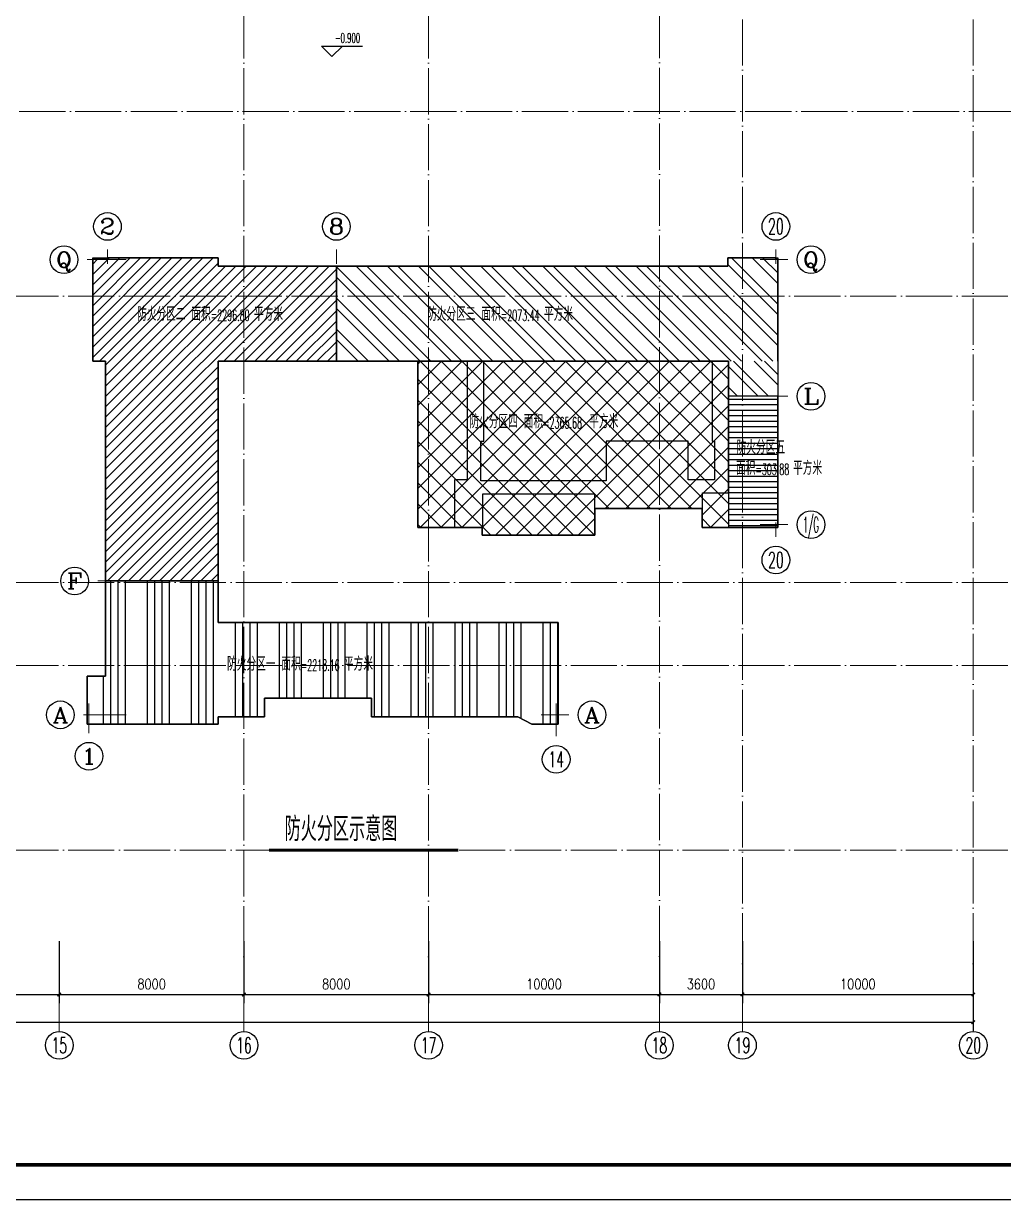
# Model space of a CAD drawing. Extents: x 1417642 to 3570900, y 124798 to 1191112.
# Drawn here: x 1547530 to 1589987, y 635398 to 686345 of the extents above; entities that cross this region are included whole.
import ezdxf
from ezdxf.enums import TextEntityAlignment as Align

# ---------------------------------------------------------------- set-up
doc = ezdxf.new("R2010")
doc.units = 0
doc.header["$LTSCALE"] = 1000
doc.header["$MEASUREMENT"] = 0
doc.linetypes.add('DOTE', pattern=[2.42, 2, -0.2, 0.02, -0.2])
doc.layers.get('0').update_dxf_attribs({"linetype": 'CONTINUOUS'})
doc.layers.get('Defpoints').update_dxf_attribs({"linetype": 'CONTINUOUS'})
for name, color, linetype in [('AXIS', 3, 'CONTINUOUS'), ('AXIS_TEXT', 7, 'CONTINUOUS'), ('DIM_ELEV', 3, 'CONTINUOUS'), ('DOTE', 1, 'DOTE'), ('PUB_TEXT', 40, 'CONTINUOUS'), ('PUB_TITLE', 4, 'CONTINUOUS'), ('WINDOW', 2, 'CONTINUOUS'), ('屋面轮廓', 101, 'CONTINUOUS'), ('防火分区', 10, 'CONTINUOUS')]:
    doc.layers.add(name, color=color, linetype=linetype)
doc.styles.add('_TCH_AXIS', font='COMPLEX', dxfattribs={"bigfont": 'GBCBIG'})
doc.styles.add('_TCH_DIM', font='ROMANS', dxfattribs={"width": 0.7, "bigfont": 'Z'})
doc.styles.add('_Z', font='ROMANS', dxfattribs={"width": 0.7, "bigfont": 'Z'})
doc.styles.add('DIM_FONT', font='SIMPLEX.shx', dxfattribs={"width": 0.8})
doc.styles.add('Z', font='ROMANS', dxfattribs={"width": 0.7, "bigfont": 'Z'})
doc.dimstyles.new('DIMN150', dxfattribs={"dimscale": 1.5, "dimtxt": 300, "dimasz": 100, "dimexe": 250, "dimexo": 300, "dimgap": 150, "dimtad": 1, "dimdec": 0, "dimzin": 0, "dimdsep": 46, "dimtxsty": 'DIM_FONT', "dimblk": 'ARCHTICK', "dimcen": 0.09, "dimdle": 1.5, "dimclrt": 7, "dimazin": 2, "dimtfac": 1, "dimtdec": 0, "dimtix": 1, "dimtmove": 2, "dimatfit": 3, "dimldrblk": 'ARCHTICK', "dimfxl": 1, "dimtolj": 1, "dimtzin": 0, "dimarcsym": 0})

# ---------------------------------------------------------------- blocks, each defined once
blk = doc.blocks.new('_ArchTick')
at = {"color": 0, "linetype": 'ByBlock', "const_width": 0.4}
blk.add_lwpolyline([(-0.5, -0.5), (0.5, 0.5)], dxfattribs=at)
blk = doc.blocks.new('*D4039')
at = {"layer": 'AXIS', "color": 0, "lineweight": -2}
for p, q in [((1439479, 645601), (1439479, 642704)), ((1588679, 645601), (1588679, 642704)), ((1439477, 643079), (1588681, 643079))]:
    blk.add_line(p, q, dxfattribs=at)
at = {"layer": 'Defpoints', "color": 0}
for p in [(1439479, 646051), (1588679, 646051), (1588679, 643079)]:
    blk.add_point(p, dxfattribs=at)
at = {"layer": 'AXIS', "color": 0, "lineweight": -2, "xscale": 150, "yscale": 150, "zscale": 150, "rotation": 180}
blk.add_blockref('_ArchTick', (1439479, 643079), dxfattribs=at)
at = {"layer": 'AXIS', "color": 0, "lineweight": -2, "xscale": 150, "yscale": 150, "zscale": 150}
blk.add_blockref('_ArchTick', (1588679, 643079), dxfattribs=at)
at = {"layer": 'AXIS', "color": 7, "insert": (1514079, 643529), "char_height": 450, "attachment_point": 5, "style": 'DIM_FONT'}
blk.add_mtext('\\A1;149200', dxfattribs=at)
blk = doc.blocks.new('*D4072')
at = {"layer": 'AXIS', "color": 0, "lineweight": -2}
for p, q in [((1541079, 646585), (1541079, 643904)), ((1549079, 646585), (1549079, 643904)), ((1541077, 644279), (1549081, 644279))]:
    blk.add_line(p, q, dxfattribs=at)
at = {"layer": 'Defpoints', "color": 0}
for p in [(1541079, 647035), (1549079, 647035), (1549079, 644279)]:
    blk.add_point(p, dxfattribs=at)
at = {"layer": 'AXIS', "color": 0, "lineweight": -2, "xscale": 150, "yscale": 150, "zscale": 150, "rotation": 180}
blk.add_blockref('_ArchTick', (1541079, 644279), dxfattribs=at)
at = {"layer": 'AXIS', "color": 0, "lineweight": -2, "xscale": 150, "yscale": 150, "zscale": 150}
blk.add_blockref('_ArchTick', (1549079, 644279), dxfattribs=at)
at = {"layer": 'AXIS', "color": 7, "insert": (1545079, 644729), "char_height": 450, "attachment_point": 5, "style": 'DIM_FONT'}
blk.add_mtext('\\A1;8000', dxfattribs=at)
blk = doc.blocks.new('*D4073')
at = {"layer": 'AXIS', "color": 0, "lineweight": -2}
for p, q in [((1549079, 646585), (1549079, 643904)), ((1557079, 646585), (1557079, 643904)), ((1549077, 644279), (1557081, 644279))]:
    blk.add_line(p, q, dxfattribs=at)
at = {"layer": 'Defpoints', "color": 0}
for p in [(1549079, 647035), (1557079, 647035), (1557079, 644279)]:
    blk.add_point(p, dxfattribs=at)
at = {"layer": 'AXIS', "color": 0, "lineweight": -2, "xscale": 150, "yscale": 150, "zscale": 150, "rotation": 180}
blk.add_blockref('_ArchTick', (1549079, 644279), dxfattribs=at)
at = {"layer": 'AXIS', "color": 0, "lineweight": -2, "xscale": 150, "yscale": 150, "zscale": 150}
blk.add_blockref('_ArchTick', (1557079, 644279), dxfattribs=at)
at = {"layer": 'AXIS', "color": 7, "insert": (1553079, 644729), "char_height": 450, "attachment_point": 5, "style": 'DIM_FONT'}
blk.add_mtext('\\A1;8000', dxfattribs=at)
blk = doc.blocks.new('*D4074')
at = {"layer": 'AXIS', "color": 0, "lineweight": -2}
for p, q in [((1557079, 646585), (1557079, 643904)), ((1565079, 646585), (1565079, 643904)), ((1557077, 644279), (1565081, 644279))]:
    blk.add_line(p, q, dxfattribs=at)
at = {"layer": 'Defpoints', "color": 0}
for p in [(1557079, 647035), (1565079, 647035), (1565079, 644279)]:
    blk.add_point(p, dxfattribs=at)
at = {"layer": 'AXIS', "color": 0, "lineweight": -2, "xscale": 150, "yscale": 150, "zscale": 150, "rotation": 180}
blk.add_blockref('_ArchTick', (1557079, 644279), dxfattribs=at)
at = {"layer": 'AXIS', "color": 0, "lineweight": -2, "xscale": 150, "yscale": 150, "zscale": 150}
blk.add_blockref('_ArchTick', (1565079, 644279), dxfattribs=at)
at = {"layer": 'AXIS', "color": 7, "insert": (1561079, 644729), "char_height": 450, "attachment_point": 5, "style": 'DIM_FONT'}
blk.add_mtext('\\A1;8000', dxfattribs=at)
blk = doc.blocks.new('*D4075')
at = {"layer": 'AXIS', "color": 0, "lineweight": -2}
for p, q in [((1565079, 646585), (1565079, 643904)), ((1575079, 646585), (1575079, 643904)), ((1565077, 644279), (1575081, 644279))]:
    blk.add_line(p, q, dxfattribs=at)
at = {"layer": 'Defpoints', "color": 0}
for p in [(1565079, 647035), (1575079, 647035), (1575079, 644279)]:
    blk.add_point(p, dxfattribs=at)
at = {"layer": 'AXIS', "color": 0, "lineweight": -2, "xscale": 150, "yscale": 150, "zscale": 150, "rotation": 180}
blk.add_blockref('_ArchTick', (1565079, 644279), dxfattribs=at)
at = {"layer": 'AXIS', "color": 0, "lineweight": -2, "xscale": 150, "yscale": 150, "zscale": 150}
blk.add_blockref('_ArchTick', (1575079, 644279), dxfattribs=at)
at = {"layer": 'AXIS', "color": 7, "insert": (1570079, 644729), "char_height": 450, "attachment_point": 5, "style": 'DIM_FONT'}
blk.add_mtext('\\A1;10000', dxfattribs=at)
blk = doc.blocks.new('*D4076')
at = {"layer": 'AXIS', "color": 0, "lineweight": -2}
for p, q in [((1575079, 646585), (1575079, 643904)), ((1578679, 646585), (1578679, 643904)), ((1575077, 644279), (1578681, 644279))]:
    blk.add_line(p, q, dxfattribs=at)
at = {"layer": 'Defpoints', "color": 0}
for p in [(1575079, 647035), (1578679, 647035), (1578679, 644279)]:
    blk.add_point(p, dxfattribs=at)
at = {"layer": 'AXIS', "color": 0, "lineweight": -2, "xscale": 150, "yscale": 150, "zscale": 150, "rotation": 180}
blk.add_blockref('_ArchTick', (1575079, 644279), dxfattribs=at)
at = {"layer": 'AXIS', "color": 0, "lineweight": -2, "xscale": 150, "yscale": 150, "zscale": 150}
blk.add_blockref('_ArchTick', (1578679, 644279), dxfattribs=at)
at = {"layer": 'AXIS', "color": 7, "insert": (1576879, 644729), "char_height": 450, "attachment_point": 5, "style": 'DIM_FONT'}
blk.add_mtext('\\A1;3600', dxfattribs=at)
blk = doc.blocks.new('*D4077')
at = {"layer": 'AXIS', "color": 0, "lineweight": -2}
for p, q in [((1578679, 646585), (1578679, 643904)), ((1588679, 646585), (1588679, 643904)), ((1578677, 644279), (1588681, 644279))]:
    blk.add_line(p, q, dxfattribs=at)
at = {"layer": 'Defpoints', "color": 0}
for p in [(1578679, 647035), (1588679, 647035), (1588679, 644279)]:
    blk.add_point(p, dxfattribs=at)
at = {"layer": 'AXIS', "color": 0, "lineweight": -2, "xscale": 150, "yscale": 150, "zscale": 150, "rotation": 180}
blk.add_blockref('_ArchTick', (1578679, 644279), dxfattribs=at)
at = {"layer": 'AXIS', "color": 0, "lineweight": -2, "xscale": 150, "yscale": 150, "zscale": 150}
blk.add_blockref('_ArchTick', (1588679, 644279), dxfattribs=at)
at = {"layer": 'AXIS', "color": 7, "insert": (1583679, 644729), "char_height": 450, "attachment_point": 5, "style": 'DIM_FONT'}
blk.add_mtext('\\A1;10000', dxfattribs=at)

msp = doc.modelspace()

# ---------------------------------------------------------------- hatches: boundary and pattern name
at = {"layer": '屋面轮廓'}
h = msp.add_hatch(dxfattribs=at)
h.set_pattern_fill('ANSI31', color=256, scale=200)
h.set_pattern_definition([(45, (-218751.2, 11658.5), (-224.506403, 224.506403), [])])
h.paths.add_polyline_path([(1561086.9, 675834.8), (1555966.9, 675834.8), (1555966.9, 676194.8), (1551166.9, 676194.8), (1551166.9, 676114.8), (1550526.9, 676114.8), (1550526.9, 671714.8), (1551086.9, 671714.8), (1551086.9, 662194.8), (1551945.9, 662194.8), (1555966.9, 662194.8), (1555966.9, 671714.8), (1561086.9, 671714.8)])
h = msp.add_hatch(dxfattribs=at)
h.set_pattern_fill('ANSI32', color=256, scale=200, angle=90)
h.set_pattern_definition([(135, (-218751.2, 11658.5), (-673.5192, -673.5192), []), (135, (-218751.2, 12107.5), (-673.5192, -673.5192), [])])
h.paths.add_polyline_path([(1580206.9, 676114.8), (1580126.9, 676114.8), (1580126.9, 676194.8), (1578046.9, 676194.8), (1578046.9, 675834.8), (1561086.9, 675834.8), (1561086.9, 671714.8), (1564606.9, 671714.8), (1580206.9, 671714.8)])
h = msp.add_hatch(dxfattribs=at)
h.set_pattern_fill('ANSI37', color=256, scale=400)
h.set_pattern_definition([(45, (-218751.2, 11658.5), (-449.0128, 449.0128), []), (135, (-218751.2, 11658.5), (-449.0128, -449.0128), [])])
h.paths.add_polyline_path([(1578066.9, 664514.8), (1578066.9, 671714.8), (1564606.9, 671714.8), (1564606.9, 664514.8), (1567406.9, 664514.8), (1567406.9, 664174.8), (1572286.9, 664174.8), (1572286.9, 665334.8), (1576926.9, 665334.8), (1576926.9, 664514.8)])
h = msp.add_hatch(dxfattribs=at)
h.set_pattern_fill('ANSI32', color=256, scale=200, angle=90)
h.set_pattern_definition([(135, (0, 0), (-673.5192, -673.5192), []), (135, (3e-14, 449), (-673.5192, -673.5192), [])])
h.paths.add_polyline_path([(1578678.8, 671714.8), (1578066.9, 671714.8), (1578066.9, 670194.8), (1578678.8, 670194.8)])
h.paths.add_polyline_path([(1580206.9, 671714.8), (1578678.8, 671714.8), (1578678.8, 670194.8), (1580206.9, 670194.8)])
h = msp.add_hatch(dxfattribs=at)
h.set_pattern_fill('LINE', color=256, scale=250)
h.set_pattern_definition([(0, (-218751.2, 11658.5), (0, 238.125), [])])
h.paths.add_polyline_path([(1580206.9, 670194.8), (1578066.9, 670194.8), (1578066.9, 664514.8), (1580206.9, 664514.8)])
h = msp.add_hatch(dxfattribs=at)
h.set_pattern_fill('ANSI34', color=256, scale=200, angle=45)
h.set_pattern_definition([(90, (-218751.2, 11658.5), (-1905, 1e-13), []), (90, (-218433.7, 11976), (-1905, 1e-13), []), (90, (-218116.2, 12293.5), (-1905, 1e-13), []), (90, (-217798.7, 12611), (-1905, 1e-13), [])])
h.paths.add_polyline_path([(1570686.9, 660394.8), (1555966.9, 660394.8), (1555966.9, 662194.8), (1551086.9, 662194.8), (1551086.9, 658074.8), (1550586.9, 658074.8), (1550286.9, 658074.8), (1550286.9, 655994.8), (1555966.9, 655994.8), (1555966.9, 656314.8), (1557966.9, 656314.8), (1557966.9, 657114.8), (1562606.9, 657114.8), (1562606.9, 656314.8), (1568946.9, 656314.8), (1569546.9, 655994.8), (1570686.9, 655994.8)])

# ---------------------------------------------------------------- linework, layer by layer
at = {"layer": 'AXIS', "lineweight": 0}
for p, q in [((1551976.8, 676114.8, 0), (1550284.7, 676114.8, 0)), ((1551166.9, 675928.3, 0), (1551166.9, 676552, 0)), ((1561086.9, 675928.3, 0), (1561086.9, 676552, 0)), ((1579445.7, 676114.8, 0), (1580645.7, 676114.8, 0)), ((1580126.9, 675928.3, 0), (1580126.9, 676552, 0)), ((1579445.7, 670194.8, 0), (1580645.7, 670194.8, 0)), ((1579445.7, 664634.8, 0), (1580645.7, 664634.8, 0)), ((1580126.9, 664725.7, 0), (1580126.9, 664102.1, 0)), ((1551945.9, 662194.8, 0), (1550745.9, 662194.8, 0)), ((1550366.9, 656888.2, 0), (1550366.9, 655603.3, 0)), ((1570606.9, 656888.2, 0), (1570606.9, 655464.6, 0)), ((1551976.8, 656394.8, 0), (1550128.6, 656394.8, 0)), ((1569957.6, 656394.8, 0), (1571157.6, 656394.8, 0)), ((1549078.8, 644543.1, 0), (1549078.8, 642679.1, 0)), ((1557078.8, 644543.1, 0), (1557078.8, 642679.1, 0)), ((1565078.8, 644543.1, 0), (1565078.8, 642679.1, 0)), ((1575078.8, 644543.1, 0), (1575078.8, 642679.1, 0)), ((1578678.8, 644543.1, 0), (1578678.8, 642679.1, 0)), ((1588678.8, 644543.1, 0), (1588678.8, 642679.1, 0))]:
    msp.add_line(p, q, dxfattribs=at)
at = {"layer": 'AXIS', "linetype": 'Continuous', "const_width": 120, "elevation": 0}
msp.add_lwpolyline([(1558161.3, 650533.2), (1566361.3, 650533.2)], dxfattribs=at)
at = {"layer": 'AXIS'}
for centre in [(1551166.9, 677552), (1561086.9, 677552), (1580126.9, 677552), (1549284.7, 676114.8), (1581645.7, 676114.8), (1581645.7, 670194.8), (1581645.7, 664634.8), (1580126.9, 663102.1), (1549745.9, 662194.8), (1549128.6, 656394.8), (1572157.6, 656394.8), (1550366.9, 654603.3), (1570606.9, 654464.6), (1549078.8, 642079.1), (1557078.8, 642079.1), (1565078.8, 642079.1), (1575078.8, 642079.1), (1578678.8, 642079.1), (1588678.8, 642079.1)]:
    msp.add_circle(centre, 600, dxfattribs=at)
at = {"layer": 'DIM_ELEV'}
for p, q in [((1560893.9, 684909.3), (1560443.9, 685359.3)), ((1560443.9, 685359.3), (1562210, 685359.3)), ((1560893.9, 684909.3), (1561343.9, 685359.3))]:
    msp.add_line(p, q, dxfattribs=at)
at = {"layer": 'DOTE', "lineweight": 0, "elevation": 0}
for points in [[(1557078.8, 754584.5), (1557078.8, 643548.7)], [(1565078.8, 754584.5), (1565078.8, 643548.7)], [(1575078.8, 754606.8), (1575078.8, 644519.6)], [(1578678.8, 754284.5), (1578678.8, 643548.7)], [(1588678.8, 754284.5), (1588678.8, 643548.7)], [(1597742.3, 682533.2), (1501678.8, 682533.2)], [(1597442.3, 674533.2), (1510570.4, 674533.2)], [(1597442.3, 662133.2), (1431709.3, 662133.2)], [(1597442.3, 658533.2), (1431709.3, 658533.2)], [(1597442.3, 650533.2), (1431709.3, 650533.2)]]:
    msp.add_lwpolyline(points, dxfattribs=at)
at = {"layer": 'PUB_TITLE'}
msp.add_lwpolyline([(1417642.3, 635398.4), (1618342.3, 635398.4), (1618342.3, 761548.4), (1417642.3, 761548.4)], close=True, dxfattribs=at)
at = {"layer": 'PUB_TITLE', "const_width": 150}
msp.add_lwpolyline([(1421392.3, 636898.4), (1616842.3, 636898.4), (1616842.3, 760048.4), (1421392.3, 760048.4)], close=True, dxfattribs=at)
at = {"layer": '屋面轮廓'}
for p, q in [((1580126.9, 676194.8, 0), (1578046.9, 676194.8, 0)), ((1578046.9, 676194.8, 0), (1578046.9, 675834.8, 0)), ((1580126.9, 676114.8, 0), (1580126.9, 676194.8, 0)), ((1580206.9, 676114.8, 0), (1580126.9, 676114.8, 0)), ((1580206.9, 671714.8, 0), (1580206.9, 676114.8, 0)), ((1561086.9, 675834.8, 0), (1561086.9, 671714.8, 0)), ((1578046.9, 675834.8, 0), (1561086.9, 675834.8, 0)), ((1561086.9, 675834.8, 0), (1561086.9, 671714.8, 0)), ((1561086.9, 671714.8, 0), (1564606.9, 671714.8, 0)), ((1564606.9, 671714.8, 0), (1578066.9, 671714.8, 0)), ((1564606.9, 671714.8, 0), (1578066.9, 671714.8, 0)), ((1578066.9, 671714.8, 0), (1578066.9, 664514.8, 0)), ((1580206.9, 670194.8, 0), (1578066.9, 670194.8, 0)), ((1580206.9, 664514.8, 0), (1580206.9, 670194.8, 0)), ((1578066.9, 664514.8, 0), (1580206.9, 664514.8, 0)), ((1555966.9, 662194.8, 0), (1551086.9, 662194.8, 0))]:
    msp.add_line(p, q, dxfattribs=at)
at = {"layer": '屋面轮廓', "elevation": 0}
for points in [[(1568946.9, 656314.8), (1562606.9, 656314.8), (1562606.9, 657114.8), (1557966.9, 657114.8), (1557966.9, 656314.8), (1555966.9, 656314.8), (1555966.9, 655994.8), (1550286.9, 655994.8), (1550286.9, 658074.8), (1550586.9, 658074.8), (1550586.9, 658074.8), (1551086.9, 658074.8), (1551086.9, 671714.8), (1550526.9, 671714.8), (1550526.9, 676194.8), (1555966.9, 676194.8), (1555966.9, 675834.8), (1578046.9, 675834.8), (1578046.9, 676194.8), (1580206.9, 676194.8), (1580206.9, 664514.8), (1576926.9, 664514.8), (1576926.9, 665334.8), (1572286.9, 665334.8), (1572286.9, 664174.8), (1567406.9, 664174.8), (1567406.9, 664514.8), (1564606.9, 664514.8), (1564606.9, 671714.8), (1555966.9, 671714.8), (1555966.9, 660394.8), (1570686.9, 660394.8), (1570686.9, 655994.8), (1569546.9, 655994.8), (1568946.9, 656314.8)], [(1561086.9, 675834.8), (1555966.9, 675834.8), (1555966.9, 676194.8), (1551166.9, 676194.8), (1551166.9, 676114.8), (1550526.9, 676114.8), (1550526.9, 671714.8), (1551086.9, 671714.8), (1551086.9, 662194.8), (1551945.9, 662194.8), (1555966.9, 662194.8), (1555966.9, 671714.8), (1561086.9, 671714.8)], [(1570686.9, 660394.8), (1555966.9, 660394.8), (1555966.9, 662194.8), (1551086.9, 662194.8), (1551086.9, 658074.8), (1550586.9, 658074.8), (1550286.9, 658074.8), (1550286.9, 655994.8), (1555966.9, 655994.8), (1555966.9, 656314.8), (1557966.9, 656314.8), (1557966.9, 657114.8), (1562606.9, 657114.8), (1562606.9, 656314.8), (1568946.9, 656314.8), (1569546.9, 655994.8), (1570686.9, 655994.8)]]:
    msp.add_lwpolyline(points, close=True, dxfattribs=at)
msp.add_lwpolyline([(1578066.9, 671714.8), (1564606.9, 671714.8), (1564606.9, 664514.8), (1567406.9, 664514.8), (1567406.9, 664174.8), (1572286.9, 664174.8), (1572286.9, 665334.8), (1576926.9, 665334.8), (1576926.9, 664514.8), (1578066.9, 664514.8)], dxfattribs=at)
at = {"layer": '防火分区', "color": 1, "elevation": 0}
msp.add_lwpolyline([(1567466.9, 671714.8), (1566746.9, 671714.8), (1566746.9, 666574.8), (1566206.9, 666574.8), (1566206.9, 666014.8), (1566206.9, 664514.8), (1567426.9, 664514.8), (1567426.9, 665974.8), (1572266.9, 665974.8), (1572266.9, 665334.8), (1576946.9, 665334.8), (1576946.9, 666014.8), (1578066.9, 666014.8), (1578066.9, 671714.8), (1577366.9, 671714.8), (1577366.9, 668254.8), (1577466.9, 668254.8), (1577466.9, 666574.8), (1576326.9, 666574.8), (1576326.9, 668254.8), (1572766.9, 668254.8), (1572766.9, 666534.8), (1567346.9, 666534.8), (1567346.9, 668254.8), (1567466.9, 668254.8)], close=True, dxfattribs=at)

# ---------------------------------------------------------------- texts
at = {"layer": 'AXIS_TEXT', "style": '_TCH_AXIS'}
for s, height, width, p, p2 in [('2', 678.8, 1.5, (1550827.5, 677212.5), (1551506.3, 677212.5)), ('8', 678.8, 1.5, (1560747.5, 677212.5), (1561426.3, 677212.5)), ('20', 678.82, 0.617647, (1579787.5, 677212.5), (1580466.3, 677212.5)), ('Q', 678.8, 1.3125, (1548945.3, 675775.3), (1549624.1, 675775.3)), ('Q', 678.8, 1.3125, (1581306.3, 675775.3), (1581985.1, 675775.3)), ('L', 678.8, 1.4, (1581306.3, 669855.3), (1581985.1, 669855.3)), ('1/G', 678.82, 0.381818, (1581306.3, 664295.3), (1581985.1, 664295.3)), ('20', 678.82, 0.617647, (1579787.5, 662762.6), (1580466.3, 662762.6)), ('F', 678.8, 1.3125, (1549406.5, 661855.3), (1550085.3, 661855.3)), ('A', 678.8, 1.166667, (1548789.2, 656055.3), (1549468, 656055.3)), ('A', 678.8, 1.166667, (1571818.1, 656055.3), (1572497, 656055.3)), ('1', 678.8, 2.333333, (1550027.5, 654263.9), (1550706.3, 654263.9)), ('14', 678.82, 0.677419, (1570267.5, 654125.2), (1570946.3, 654125.2)), ('15', 678.82, 0.724138, (1548739.4, 641739.7), (1549418.3, 641739.7)), ('16', 678.82, 0.724138, (1556739.4, 641739.7), (1557418.3, 641739.7)), ('17', 678.82, 0.724138, (1564739.4, 641739.7), (1565418.3, 641739.7)), ('18', 678.82, 0.724138, (1574739.4, 641739.7), (1575418.3, 641739.7)), ('19', 678.82, 0.724138, (1578339.4, 641739.7), (1579018.3, 641739.7)), ('20', 678.82, 0.617647, (1588339.4, 641739.7), (1589018.3, 641739.7))]:
    msp.add_text(s, height=height, dxfattribs=dict(at, width=width)).set_placement(p, p2, align=Align.FIT)
at = {"layer": 'PUB_TEXT'}
for s, height, style, width, p in [('-0.900', 420, '_TCH_DIM', 0.525, (1561020.5, 685509.4)), ('防火分区二', 600, 'Z', 0.7, (1552448.3, 673462.7, 0)), ('面积', 600, 'Z', 0.7, (1554802.2, 673462.7, 0)), ('平方米', 600, 'Z', 0.7, (1557514.2, 673462.7, 0)), ('防火分区三', 600, 'Z', 0.7, (1565013.1, 673462.7, 0)), ('面积', 600, 'Z', 0.7, (1567367.1, 673462.7, 0)), ('平方米', 600, 'Z', 0.7, (1570079.1, 673462.7, 0)), ('=2296.80', 480, 'Z', 0.525, (1555642.2, 673462.7, 0)), ('=2073.44', 480, 'Z', 0.525, (1568207.1, 673462.7, 0)), ('防火分区四', 600, 'Z', 0.7, (1566847.4, 668806.4, 0)), ('面积', 600, 'Z', 0.7, (1569201.4, 668806.4, 0)), ('平方米', 600, 'Z', 0.7, (1572040.4, 668806.4, 0)), ('=2365.68', 480, 'Z', 0.525, (1570041.4, 668806.4, 0)), ('防火分区五', 600, 'Z', 0.7, (1578424.9, 667687.8, 0)), ('面积', 600, 'Z', 0.7, (1578397.2, 666789.8, 0)), ('平方米', 600, 'Z', 0.7, (1580869.2, 666789.8, 0)), ('=303.88', 480, 'Z', 0.525, (1579237.2, 666789.8, 0)), ('防火分区一', 600, 'Z', 0.7, (1556347.4, 658306.4, 0)), ('面积', 600, 'Z', 0.7, (1558701.4, 658306.4, 0)), ('=2218.16', 480, 'Z', 0.525, (1559541.4, 658306.4, 0)), ('平方米', 600, 'Z', 0.7, (1561413.4, 658306.4, 0))]:
    msp.add_text(s, height=height, dxfattribs=dict(at, style=style, width=width)).set_placement(p)
at = {"layer": 'WINDOW', "linetype": 'Continuous', "style": '_Z', "width": 0.7}
msp.add_text('防火分区示意图', height=1050, dxfattribs=at).set_placement((1558838.8, 650922.8, 0))

# ---------------------------------------------------------------- dimensions: what is measured, and where the dimension line sits
at = {"layer": 'AXIS'}
for p1, p2, distance, picture, middle in [((1541078.8, 647035.2), (1549078.8, 647035.2), -2756.1, '*D4072', (1545078.8, 644729.1)), ((1549078.8, 647035.2), (1557078.8, 647035.2), -2756.1, '*D4073', (1553078.8, 644729.1)), ((1557078.8, 647035.2), (1565078.8, 647035.2), -2756.1, '*D4074', (1561078.8, 644729.1)), ((1565078.8, 647035.2), (1575078.8, 647035.2), -2756.1, '*D4075', (1570078.8, 644729.1)), ((1575078.8, 647035.2), (1578678.8, 647035.2), -2756.1, '*D4076', (1576878.8, 644729.1)), ((1578678.8, 647035.2), (1588678.8, 647035.2), -2756.1, '*D4077', (1583678.8, 644729.1)), ((1439478.8, 646051.3), (1588678.8, 646051.3), -2972.2, '*D4039', (1514078.8, 643529.1))]:
    dim = msp.add_aligned_dim(p1=p1, p2=p2, distance=distance, dimstyle='DIMN150', dxfattribs=at)
    dim.commit()
    dim.dimension.update_dxf_attribs({"geometry": picture, "text_midpoint": middle})

doc.saveas('drawing.dxf')
